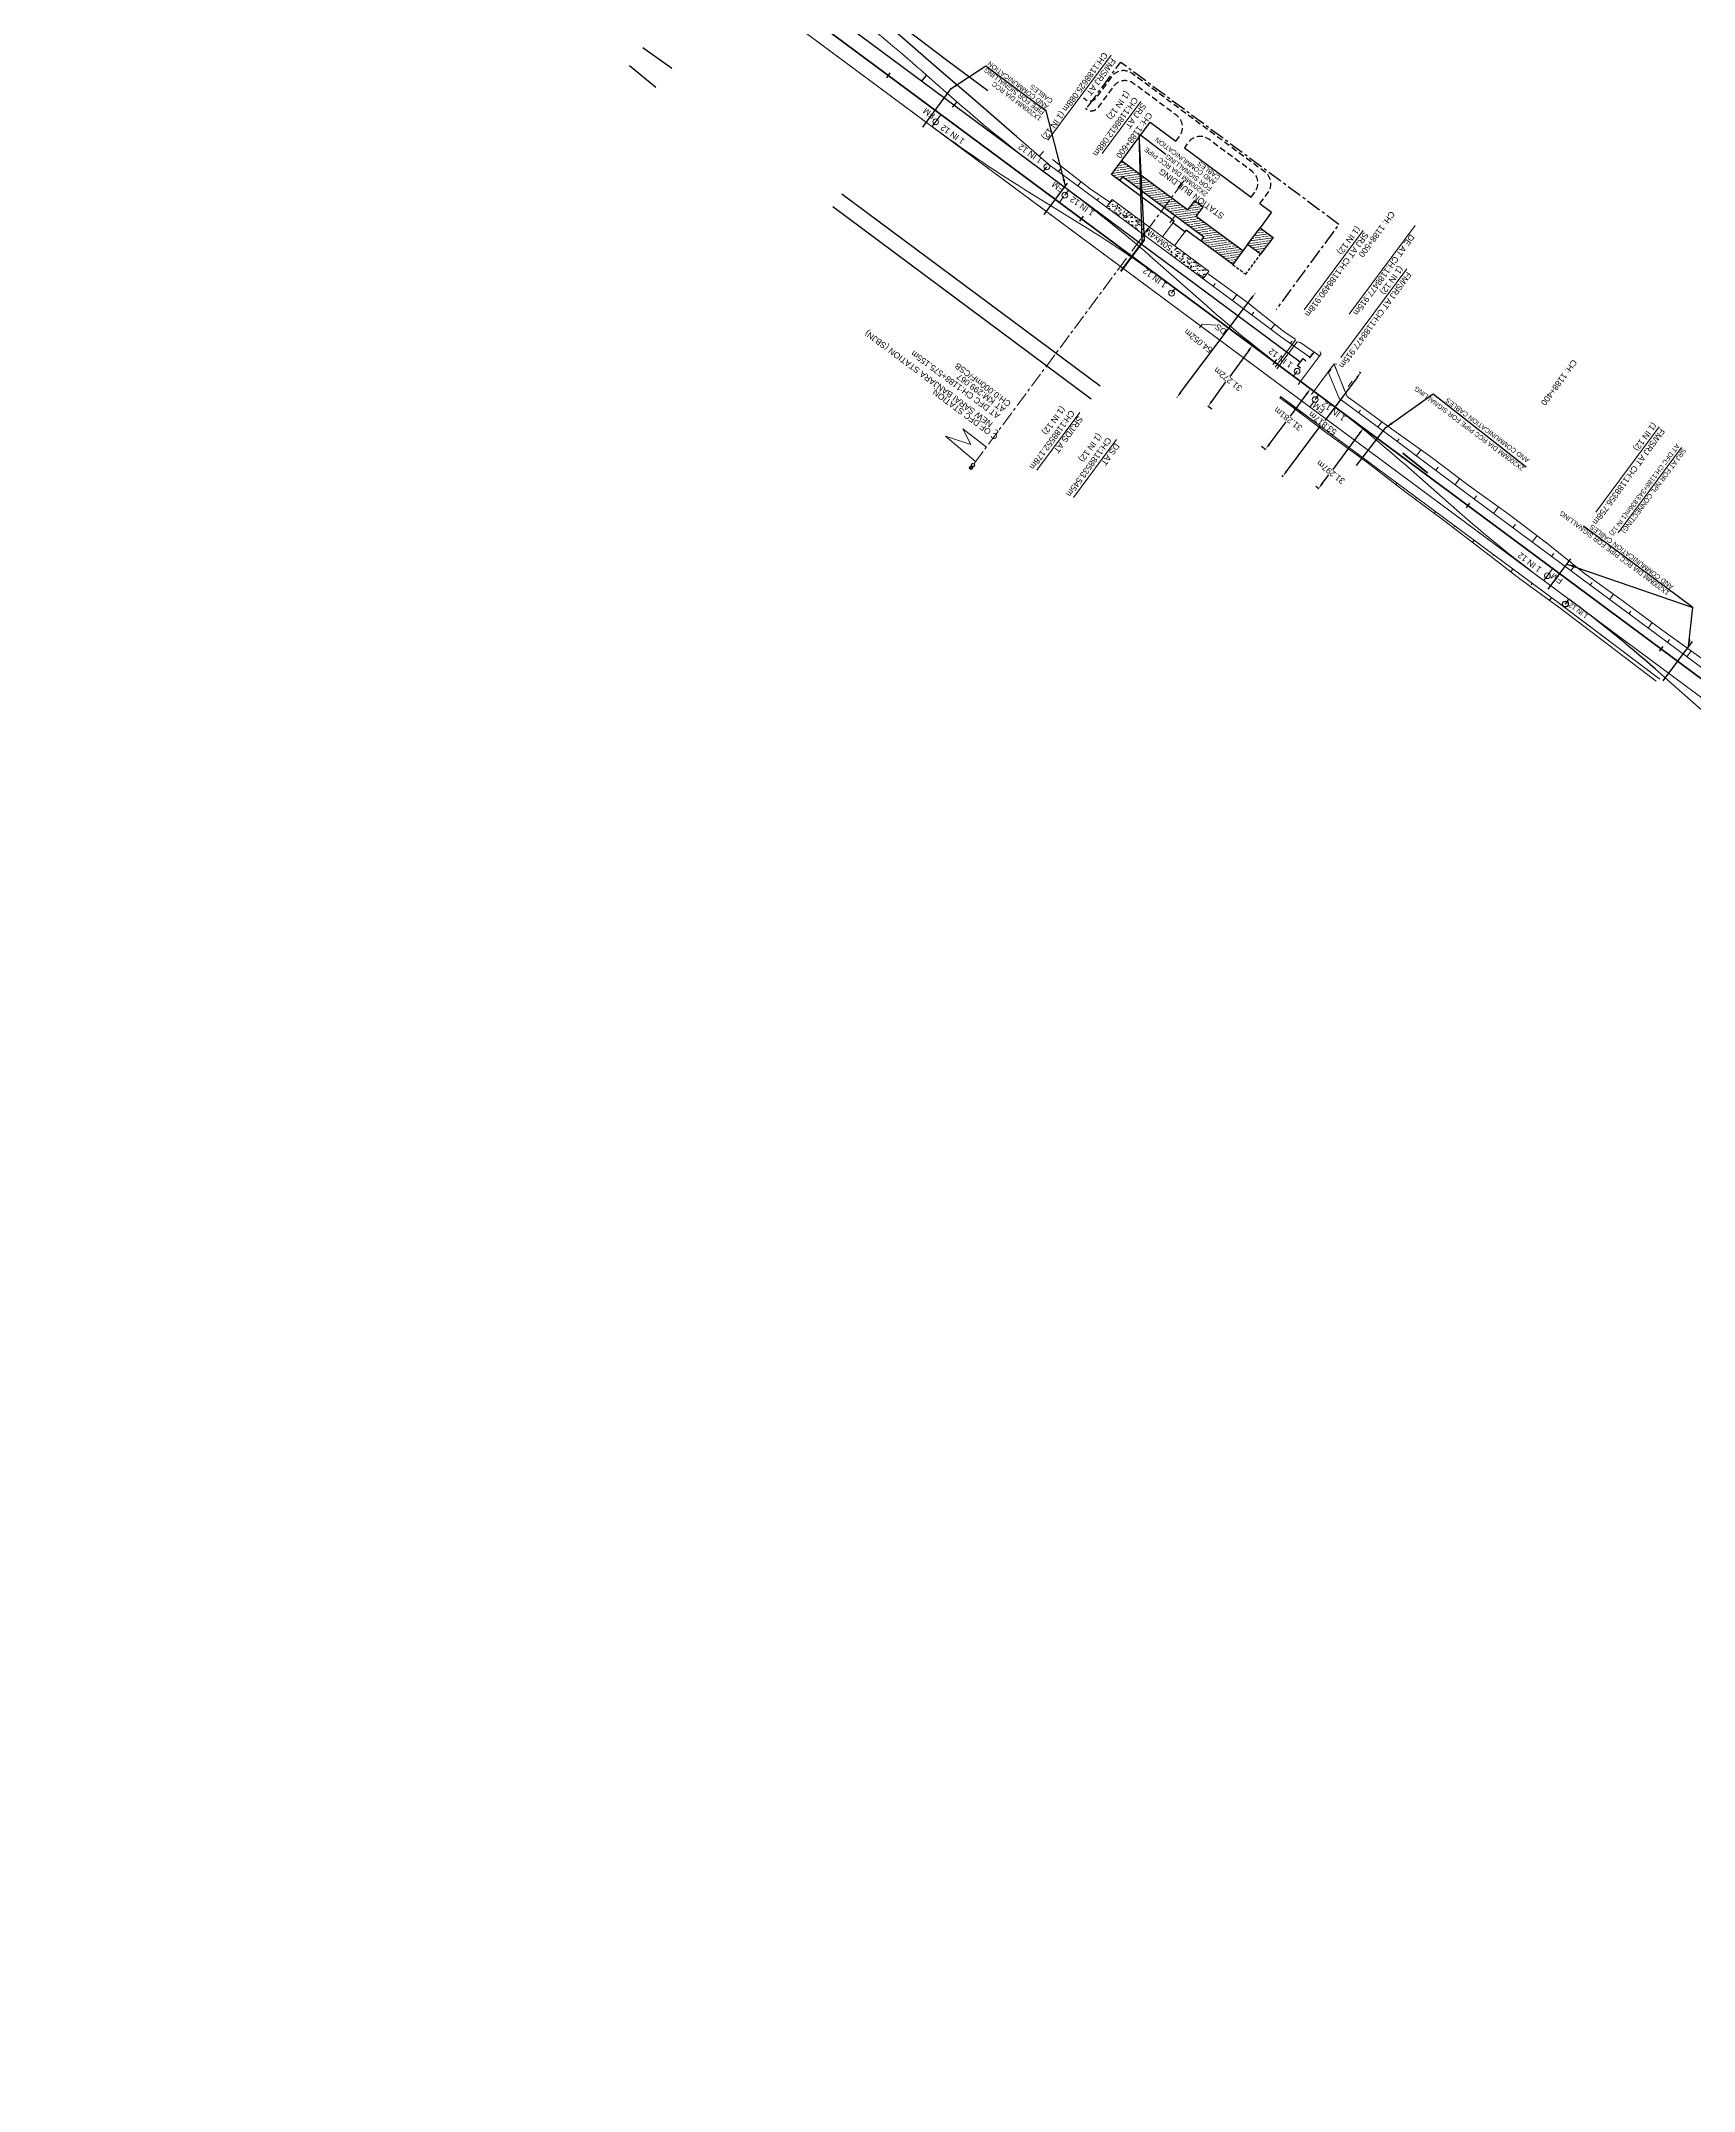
# Model space of a CAD drawing. Header units: metres. Extents: x 643755 to 647133, y 3378089 to 3380600.
# Drawn here: x 645105 to 645792, y 3378524 to 3379376 of the extents above; entities that cross this region are included whole.
import ezdxf
from ezdxf.enums import TextEntityAlignment as Align

# ---------------------------------------------------------------- set-up
doc = ezdxf.new("R2010")
doc.units = ezdxf.units.M
doc.header["$MEASUREMENT"] = 0
doc.header["$PDSIZE"] = 5
for name, pattern in [('8024-CC24-LJP-GRIDS$0$CENTER2', [28.575, 19.05, -3.175, 3.175, -3.175]), ('CENTER', [2, 1.25, -0.25, 0.25, -0.25]), ('CENTER2', [1.125, 0.75, -0.125, 0.125, -0.125]), ('DASHED', [0.75, 0.5, -0.25]), ('DASHED2', [0.375, 0.25, -0.125])]:
    doc.linetypes.add(name, pattern=pattern)
doc.layers.get('Defpoints').update_dxf_attribs({"lineweight": 0})
for name, color, linetype, lineweight in [('A-HATCH 1', 8, 'Continuous', 5), ('C-ALIG-DG-LINE', 1, 'CENTER2', 70), ('C-ALIG-LABL-DG', 1, 'Continuous', 25), ('C-ALIG-LABL-DG-MARK', 1, 'Continuous', 25), ('HATCH', 8, 'Continuous', 5), ("NEW CHAWAPAIL STN. SRJ's", 10, 'Continuous', 0), ('PROPOSED DFCC TOE LINE', 239, 'Continuous', 0), ('PROPOSED DFCC TOE SLOPES', 239, 'Continuous', 0), ('PROPOSED DFCC TRACK', 1, 'Continuous', 0), ('PROPOSED FORMATION LINE - PLAN', 187, 'Continuous', 0), ('PROPOSED RETAINING WALL', 154, 'Continuous', 30), ('Proposed TPTC Chainages', 10, 'Continuous', 0), ('Subroad Edge', 34, 'Continuous', 0)]:
    doc.layers.add(name, color=color, linetype=linetype, lineweight=lineweight)
for name, color, linetype in [('DFC STATION BLD . KM.', 7, 'Continuous'), ('Dimension', 10, 'Continuous'), ("NEW SIRHINDH STN. SRJ's", 10, 'Continuous'), ('NPL SIDING', 190, 'Continuous'), ('PROPOSED DFCC FORMATION LINE', 187, 'Continuous'), ("SARAI BANJARA STN. SRJ's", 10, 'Continuous'), ('Signalling cable pipes', 234, 'Continuous')]:
    doc.layers.add(name, color=color, linetype=linetype)
doc.styles.add('ARIAL', font='arial.ttf')
doc.styles.get("Standard").update_dxf_attribs({"font": 'arial.ttf'})
doc.styles.add('Style-Arial', font='arial.ttf')
doc.dimstyles.new('ISO-25', dxfattribs={"dimtxt": 2.5, "dimasz": 2.5, "dimexe": 1.25, "dimexo": 0.625, "dimtad": 1, "dimtxsty": 'Standard', "dimcen": 2.5, "dimadec": 0, "dimazin": 0, "dimtfac": 1, "dimtmove": 0, "dimatfit": 3, "dimfxl": 1, "dimarcsym": 0})
doc.dimstyles.get("Standard").update_dxf_attribs({"dimtxt": 2.5, "dimasz": 2.5, "dimexe": 0.18, "dimexo": 0.0625, "dimgap": 0.09, "dimtad": 0, "dimtih": 1, "dimtoh": 1, "dimdec": 3, "dimzin": 0, "dimdsep": 46, "dimtxsty": 'Standard', "dimcen": 0.09, "dimazin": 0, "dimtfac": 1, "dimtdec": 3, "dimtofl": 0, "dimtmove": 0, "dimatfit": 3, "dimfxl": 1, "dimtolj": 1, "dimtzin": 0, "dimarcsym": 0})
pattern_1 = [(188.42636582, (1328899.6418, 2824536.1323), (0.2791553604, -1.8844355348), []), (188.42636582, (1328898.56, 2824536.935), (0.2791553604, -1.8844355348), [0.9525, -0.47625])]

# ---------------------------------------------------------------- blocks, each defined once
blk = doc.blocks.new('*D683')
at = {"layer": 'Defpoints', "color": 0, "transparency": 16777216}
for p in [(645653.08, 3379238.32), (645653.58, 3379237.95), (645620.76, 3379195.29)]:
    blk.add_point(p, dxfattribs=at)
at = {"layer": 'Dimension', "color": 0, "lineweight": -2, "transparency": 16777216}
for p, q in [((645652.08, 3379235.95), (645638.65, 3379218.07)), ((645653.18, 3379238.25), (645653.68, 3379237.88)), ((645622.76, 3379196.92), (645636.96, 3379215.83)), ((645620.86, 3379195.22), (645621.36, 3379194.85))]:
    blk.add_line(p, q, dxfattribs=at)
at = {"layer": 'Dimension', "color": 0, "transparency": 16777216}
for points in [[(645651.74, 3379236.2), (645652.41, 3379235.7), (645653.58, 3379237.95)], [(645622.42, 3379197.17), (645623.09, 3379196.67), (645621.26, 3379194.92)]]:
    blk.add_solid(points, dxfattribs=at)
at = {"layer": 'Dimension', "color": 0, "lineweight": 0, "transparency": 16777216, "insert": (645637.8, 3379216.95), "char_height": 2.5, "attachment_point": 5, "rotation": 142, "style": 'Style-Arial'}
blk.add_mtext('\\A1;53.817m', dxfattribs=at)
blk = doc.blocks.new('TerminatorOpen_0.5')
at = {"color": 0, "linetype": 'ByBlock', "lineweight": -2}
for q in [(-1, 0.25), (-1, 0), (-1, -0.25)]:
    blk.add_line((0, 0), q, dxfattribs=at)
blk = doc.blocks.new('*D684')
at = {"layer": 'Defpoints', "color": 0, "transparency": 16777216}
for p in [(645609.69, 3379270.91), (645609.87, 3379270.78), (645577.41, 3379227.56)]:
    blk.add_point(p, dxfattribs=at)
at = {"layer": 'Dimension', "color": 0, "lineweight": -2, "transparency": 16777216}
for p, q in [((645578.73, 3379229.7), (645608.19, 3379268.92)), ((645609.77, 3379270.85), (645609.59, 3379270.99)), ((645577.31, 3379227.64), (645577.13, 3379227.77))]:
    blk.add_line(p, q, dxfattribs=at)
at = {"layer": 'Dimension', "color": 0, "transparency": 16777216}
for points in [[(645607.86, 3379269.17), (645608.53, 3379268.67), (645609.69, 3379270.91)], [(645578.4, 3379229.95), (645579.07, 3379229.44), (645577.23, 3379227.7)]]:
    blk.add_solid(points, dxfattribs=at)
at = {"layer": 'Dimension', "color": 0, "lineweight": 0, "transparency": 16777216, "insert": (645586.08, 3379251.17), "char_height": 2.5, "attachment_point": 5, "rotation": 142, "style": 'Style-Arial'}
blk.add_mtext('\\A1;54.052m', dxfattribs=at)
blk = doc.blocks.new('*D701')
at = {"layer": 'Defpoints', "color": 0, "transparency": 16777216}
for p in [(645608.62, 3379249.24), (645610.24, 3379248.06), (645591.84, 3379222.78)]:
    blk.add_point(p, dxfattribs=at)
at = {"layer": 'Dimension', "color": 0, "lineweight": -2, "transparency": 16777216}
for p, q in [((645610.14, 3379248.13), (645608.51, 3379249.32)), ((645607.14, 3379247.22), (645599.27, 3379236.4)), ((645591.68, 3379225.98), (645597.62, 3379234.13)), ((645591.74, 3379222.85), (645590.11, 3379224.03))]:
    blk.add_line(p, q, dxfattribs=at)
at = {"layer": 'Dimension', "color": 0, "transparency": 16777216}
for points in [[(645606.81, 3379247.47), (645607.48, 3379246.98), (645608.62, 3379249.24)], [(645591.35, 3379226.23), (645592.02, 3379225.74), (645590.21, 3379223.96)]]:
    blk.add_solid(points, dxfattribs=at)
at = {"layer": 'Dimension', "color": 0, "lineweight": 0, "transparency": 16777216, "insert": (645598.44, 3379235.27), "char_height": 2.5, "attachment_point": 5, "rotation": 142, "style": 'Style-Arial'}
blk.add_mtext('\\A1;31.272m', dxfattribs=at)
blk = doc.blocks.new('*D693')
at = {"layer": 'Defpoints', "color": 0, "transparency": 16777216}
for p in [(645630.94, 3379232.65), (645632.78, 3379231.29), (645612.3, 3379207.53)]:
    blk.add_point(p, dxfattribs=at)
at = {"layer": 'Dimension', "color": 0, "lineweight": -2, "transparency": 16777216}
for p, q in [((645631.04, 3379232.58), (645632.88, 3379231.22)), ((645631.29, 3379229.28), (645624.29, 3379219.86)), ((645615.63, 3379208.18), (645622.62, 3379217.6)), ((645612.4, 3379207.46), (645614.24, 3379206.09))]:
    blk.add_line(p, q, dxfattribs=at)
at = {"layer": 'Dimension', "color": 0, "transparency": 16777216}
for points in [[(645630.95, 3379229.53), (645631.62, 3379229.03), (645632.78, 3379231.29)], [(645615.29, 3379208.42), (645615.96, 3379207.93), (645614.14, 3379206.17)]]:
    blk.add_solid(points, dxfattribs=at)
at = {"layer": 'Dimension', "color": 0, "lineweight": 0, "transparency": 16777216, "insert": (645623.46, 3379218.73), "char_height": 2.5, "attachment_point": 5, "rotation": 142, "style": 'Style-Arial'}
blk.add_mtext('\\A1;31.281m', dxfattribs=at)
blk = doc.blocks.new('*D694')
at = {"layer": 'Defpoints', "color": 0, "transparency": 16777216}
for p in [(645653.47, 3379215.94), (645654.77, 3379214.97), (645634.82, 3379190.8)]:
    blk.add_point(p, dxfattribs=at)
at = {"layer": 'Dimension', "color": 0, "lineweight": -2, "transparency": 16777216}
for p, q in [((645653.57, 3379215.86), (645654.87, 3379214.9)), ((645653.28, 3379212.97), (645642, 3379197.77)), ((645634.92, 3379190.73), (645636.22, 3379189.76)), ((645637.61, 3379191.85), (645640.33, 3379195.52))]:
    blk.add_line(p, q, dxfattribs=at)
at = {"layer": 'Dimension', "color": 0, "transparency": 16777216}
for points in [[(645652.94, 3379213.21), (645653.61, 3379212.72), (645654.77, 3379214.97)], [(645637.27, 3379192.1), (645637.94, 3379191.6), (645636.12, 3379189.84)]]:
    blk.add_solid(points, dxfattribs=at)
at = {"layer": 'Dimension', "color": 0, "lineweight": 0, "transparency": 16777216, "insert": (645641.17, 3379196.64), "char_height": 2.5, "attachment_point": 5, "rotation": 142, "style": 'Style-Arial'}
blk.add_mtext('\\A1;31.297m', dxfattribs=at)
blk = doc.blocks.new('Tick Hor')
blk.add_lwpolyline([(-0.5, 0), (0.5, 0)])

msp = doc.modelspace()

# ---------------------------------------------------------------- hatches: boundary and pattern name
at = {"layer": 'HATCH', "ltscale": 0.2}
h = msp.add_hatch(dxfattribs=at)
h.set_pattern_fill('ANSI33', color=8, scale=0.3, angle=143.4263658)
h.set_pattern_definition(pattern_1)
h.paths.add_polyline_path([(645585.2869, 3379302.8978), (645588.1515, 3379306.7586), (645584.5372, 3379309.4403), (645581.6725, 3379305.5794), (645554.1831, 3379325.9752), (645549.9764, 3379320.3054), (645553.3454, 3379317.8058), (645554.5371, 3379319.4119), (645588.4557, 3379294.246), (645587.264, 3379292.6398), (645600.4347, 3379282.8678), (645604.6414, 3379288.5376)])
h = msp.add_hatch(dxfattribs=at)
h.set_pattern_fill('ANSI33', color=8, scale=0.3, angle=143.4263658)
h.set_pattern_definition(pattern_1)
h.paths.add_polyline_path([(645617.1905, 3379294.1566), (645611.8781, 3379298.0982), (645606.7, 3379291.1191), (645612.0124, 3379287.1776)])
at = {"layer": 'PROPOSED DFCC TRACK', "linetype": 'Continuous'}
h = msp.add_hatch(dxfattribs=at)
h.set_pattern_fill('AR-CONC', color=256, scale=0.5, angle=-5.7113088)
h.set_pattern_definition([(44.28869125, (-295854.2178, 51578.7995), (3.537274073, -0.669097999), [0.375, -4.125]), (349.28869125, (-295854.2178, 51578.7995), (-0.316036509, 3.8113310522), [0.3, -3.3]), (94.7401357, (-295853.923, 51578.7438), (3.221237549, 3.142233016), [0.31870096, -3.50571056]), (40.47289125, (-295854.1183, 51579.7946), (5.227358237, -1.354526897), [0.5625, -6.1875]), (90.92432674, (-295853.6827, 51579.6817), (5.134813822, 4.381345346), [0.47805171, -5.2585688]), (345.47285524, (-295854.1183, 51579.7946), (5.134813818, 4.381345344), [0.45, -4.950000005]), (15.28869125, (-295853.6456, 51579.496), (2.769384467, -2.300110796), [0.375, -4.125]), (320.28869125, (-295853.6456, 51579.496), (1.571358201, 3.4866827886), [0.3, -3.3]), (65.74013599, (-295853.415, 51579.3044), (4.340742631, 1.1865719885), [0.31870095, -3.50571056]), (31.788691245, (-295854.2178, 51578.7995), (0.2261390341, 1.6501562463), [0, -3.26, 0, -3.35, 0, -3.3125]), (1.788691245, (-295854.2178, 51578.7995), (1.5050699013, 1.8313708232), [0, -1.91, 0, -3.185, 0, -1.2625]), (321.788691245, (-295855.3273, 51578.9105), (2.6446396978, -0.3778343007), [0, -1.25, 0, -3.9, 0, -5.175]), (311.788691245, (-295855.8248, 51578.9603), (2.9512663231, 0.2078580771), [0, -1.625, 0, -2.59, 0, -3.675])])
h.paths.add_polyline_path([(645588.088, 3379276.8964), (645589.2797, 3379278.5025), (645590.4477, 3379280.1263), (645550.3168, 3379309.9015), (645547.9334, 3379306.6891)])
h.paths.add_polyline_path([(645576.478, 3379290.4529), (645564.7347, 3379299.2423), (645562.139, 3379296.1874), (645573.8823, 3379287.3981)], flags=16)

# ---------------------------------------------------------------- linework, layer by layer
at = {"color": 251}
for points in [[(645355.2966, 3379373.1251), (645367.3111, 3379364.5135)], [(645360.586, 3379356.5108), (645349.6367, 3379365.4391)], [(645437.9901, 3379312.3502), (645545.255, 3379232.5311)], [(645541.5908, 3379226.9287), (645434.1988, 3379306.9069)]]:
    msp.add_lwpolyline(points, dxfattribs=at)
at = {"color": 1}
msp.add_lwpolyline([(645606.6076, 3379291.1877), (645611.7857, 3379298.1667)], dxfattribs=at)
at = {"layer": 'A-HATCH 1', "color": 1, "lineweight": 30}
for points in [[(645611.6718, 3379308.2252), (645616.5585, 3379304.5994), (645611.7857, 3379298.1667), (645617.1905, 3379294.1566), (645612.0124, 3379287.1776), (645606.6076, 3379291.1877), (645600.4347, 3379282.8678), (645581.0801, 3379297.2279), (645580.5439, 3379296.5051), (645575.5941, 3379300.1776), (645576.1304, 3379300.9004), (645549.9764, 3379320.3054), (645566.1003, 3379342.037), (645576.7501, 3379334.1354)], [(645580.364, 3379331.454), (645608.0578, 3379310.9065)]]:
    msp.add_lwpolyline(points, dxfattribs=at)
at = {"layer": 'A-HATCH 1', "color": 1, "lineweight": 25}
for points in [[(645604.6414, 3379288.5376), (645585.2869, 3379302.8978), (645588.1515, 3379306.7586), (645584.5372, 3379309.4403), (645581.6725, 3379305.5794), (645554.1831, 3379325.9752)], [(645587.264, 3379292.6398), (645588.4557, 3379294.246), (645554.5371, 3379319.4119), (645553.3454, 3379317.8058)]]:
    msp.add_lwpolyline(points, dxfattribs=at)
at = {"layer": 'A-HATCH 1', "color": 1, "linetype": '8024-CC24-LJP-GRIDS$0$CENTER2', "ltscale": 0.5}
msp.add_lwpolyline([(645576.2218, 3379302.8597), (645574.2817, 3379300.2449)], dxfattribs=at)
at = {"layer": 'A-HATCH 1', "color": 1, "linetype": 'DASHED2', "lineweight": 30, "ltscale": 5}
msp.add_lwpolyline([(645600.4347, 3379282.8678), (645605.8395, 3379278.8577), (645612.0124, 3379287.1776)], dxfattribs=at)
at = {"layer": 'C-ALIG-DG-LINE', "color": 1, "linetype": 'Continuous', "lineweight": 50, "flags": 128}
msp.add_lwpolyline([(645830.8331, 3379084.3424), (644638.422, 3379969.0539)], dxfattribs=at)
at = {"layer": 'C-ALIG-LABL-DG-MARK', "color": 1, "linetype": 'Continuous', "lineweight": 25}
for p, q in [((645473.1598, 3379361.6275), (645471.1783, 3379359.375)), ((645485.7888, 3379350.5182), (645483.8073, 3379348.2657))]:
    msp.add_line(p, q, dxfattribs=at)
at = {"layer": 'NPL SIDING', "color": 1, "linetype": 'CENTER', "ltscale": 5, "flags": 128}
msp.add_lwpolyline([(645540.053, 3379348.2913), (645553.8497, 3379367.0523), (645644.5996, 3379299.7196), (645618.5336, 3379264.2747)], dxfattribs=at)
at = {"layer": 'NPL SIDING', "color": 190, "lineweight": 20, "flags": 128}
msp.add_lwpolyline([(645783.8174, 3379107.9855), (645814.8072, 3379080.7245, 0.01854058), (645837.7838, 3379061.9767), (645851.2197, 3379051.8194, -0.01857405), (645876.5957, 3379031.1109), (645907.9541, 3379003.5183, 0.02060531), (645936.196, 3378980.6615)], format="xyb", dxfattribs=at)
at = {"layer": 'PROPOSED DFCC FORMATION LINE', "lineweight": 0, "flags": 128}
for points in [[(645644.7629, 3379227.004), (645640.0941, 3379238.2929)], [(645777.9435, 3379110.6449), (645737.5581, 3379141.096)]]:
    msp.add_lwpolyline(points, dxfattribs=at)
at = {"layer": 'PROPOSED DFCC TOE LINE', "lineweight": 0, "flags": 128}
for points in [[(645525.5536, 3379326.5449), (645541.1985, 3379314.3942), (645549.8124, 3379308.5068)], [(645590.2556, 3379279.103), (645606.0297, 3379267.5127), (645621.6583, 3379255.0116), (645626.3647, 3379251.8451)], [(645628.2557, 3379250.5729), (645636.5461, 3379244.9951)], [(645642.56, 3379241.4913), (645647.0871, 3379230.2623)], [(645642.6241, 3379241.3323), (645647.9712, 3379228.0692)], [(645776.3725, 3379109.8104), (645735.912, 3379140.4809), (645719.7295, 3379152.2353), (645703.9297, 3379164.5056), (645688.0094, 3379176.6135), (645671.9887, 3379188.586), (645656.1615, 3379200.8194), (645639.9968, 3379212.5978), (645623.9617, 3379224.551), (645619.9504, 3379227.5531)], [(645647.9712, 3379228.0692), (645666.3965, 3379214.6352), (645682.7026, 3379203.0473), (645698.6702, 3379191.0031), (645714.924, 3379179.3448), (645730.8785, 3379167.283), (645746.4426, 3379154.6949), (645762.6757, 3379143.0088), (645778.7832, 3379131.1532), (645794.9667, 3379119.4), (645810.9688, 3379107.4025), (645826.8589, 3379095.2539), (645834.6253, 3379089.473), (645835.4068, 3379086.0758)]]:
    msp.add_lwpolyline(points, dxfattribs=at)
at = {"layer": 'PROPOSED DFCC TOE SLOPES', "flags": 128}
for points in [[(645520.0141, 3379327.9208), (645521.7258, 3379329.8982)], [(645527.9754, 3379321.5), (645528.72, 3379322.5037)], [(645536.0063, 3379315.5415), (645537.3644, 3379317.372)], [(645544.0372, 3379309.5829), (645544.7439, 3379310.5355)], [(645592.2227, 3379273.8316), (645593.1413, 3379275.0697)], [(645600.2536, 3379267.8731), (645602.1185, 3379270.3865)], [(645608.2845, 3379261.9145), (645609.168, 3379263.1052)], [(645616.3155, 3379255.956), (645617.8657, 3379258.0453)], [(645624.3464, 3379249.9974), (645625.1396, 3379251.0665)], [(645632.3773, 3379244.0389), (645634.2386, 3379246.5475)], [(645632.3773, 3379244.0389), (645634.2386, 3379246.5475)]]:
    msp.add_lwpolyline(points, dxfattribs=at)
at = {"layer": 'PROPOSED DFCC TOE SLOPES', "linetype": 'Continuous', "flags": 128}
for points in [[(645632.2514, 3379244.1323), (645633.6686, 3379246.0424)], [(645632.2967, 3379244.0987), (645633.7204, 3379246.0176)], [(645640.3276, 3379238.1401), (645641.2792, 3379239.4227)], [(645648.3585, 3379232.1815), (645650.0804, 3379234.5022)], [(645620.3343, 3379228.0704), (645619.9504, 3379227.5531)], [(645620.5354, 3379227.9212), (645620.1509, 3379227.403)], [(645628.5663, 3379221.9627), (645628.3647, 3379221.6909)], [(645652.6559, 3379221.212), (645653.4845, 3379222.3287)], [(645636.5972, 3379216.0041), (645636.1806, 3379215.4425)], [(645660.6869, 3379215.2535), (645662.3936, 3379217.5538)], [(645644.6282, 3379210.0455), (645644.4301, 3379209.7786)], [(645668.7178, 3379209.2949), (645669.6143, 3379210.5032)], [(645676.7487, 3379203.3364), (645678.6638, 3379205.9175)], [(645652.6591, 3379204.087), (645652.3145, 3379203.6225)], [(645660.69, 3379198.1284), (645660.4992, 3379197.8713)], [(645684.7796, 3379197.3778), (645685.7555, 3379198.6931)], [(645668.7209, 3379192.1699), (645668.222, 3379191.4974)], [(645692.8105, 3379191.4193), (645694.7152, 3379193.9864)], [(645676.7518, 3379186.2113), (645676.4691, 3379185.8302)], [(645684.7827, 3379180.2528), (645684.1967, 3379179.4628)], [(645700.8415, 3379185.4607), (645701.8063, 3379186.7612)], [(645708.8724, 3379179.5022), (645710.8981, 3379182.2324)], [(645692.8137, 3379174.2942), (645692.4972, 3379173.8677)], [(645716.9033, 3379173.5436), (645717.9264, 3379174.9225)], [(645700.8446, 3379168.3357), (645700.1408, 3379167.3872)], [(645708.8755, 3379162.3771), (645708.4724, 3379161.8339)], [(645724.9342, 3379167.585), (645726.9267, 3379170.2706)], [(645732.9651, 3379161.6265), (645733.8853, 3379162.8667)], [(645716.9064, 3379156.4186), (645715.9693, 3379155.1555)], [(645740.996, 3379155.6679), (645742.5875, 3379157.8129)], [(645724.9373, 3379150.46), (645724.4534, 3379149.8078)], [(645749.027, 3379149.7094), (645749.7826, 3379150.7279)], [(645757.0579, 3379143.7508), (645758.6549, 3379145.9033)], [(645732.9683, 3379144.5015), (645732.0607, 3379143.2783)], [(645765.0888, 3379137.7923), (645765.9143, 3379138.9049)], [(645773.1197, 3379131.8337), (645774.7936, 3379134.0897)], [(645781.1506, 3379125.8752), (645782.0086, 3379127.0315)], [(645789.1815, 3379119.9166), (645790.9582, 3379122.3112)]]:
    msp.add_lwpolyline(points, dxfattribs=at)
at = {"layer": 'PROPOSED DFCC TRACK', "linetype": 'Continuous'}
for p, q in [((645575.8623, 3379300.539), (645571.2727, 3379294.3532)), ((645580.5439, 3379296.5051), (645576.2225, 3379290.6807))]:
    msp.add_line(p, q, dxfattribs=at)
at = {"layer": 'PROPOSED DFCC TRACK', "color": 12, "flags": 128}
msp.add_lwpolyline([(645830.8338, 3379084.3418), (644638.4218, 3379969.054), (644635.4102, 3379971.2885), (644632.3984, 3379973.5226), (644629.3862, 3379975.7562), (644626.3734, 3379977.989), (644623.3598, 3379980.2207), (644620.3452, 3379982.4512), (644617.3294, 3379984.68), (644614.3123, 3379986.9069, 0.00985692), (644443.7453, 3380107.5946), (644440.6413, 3380109.6988), (644437.536, 3380111.8011), (644434.4295, 3380113.9017), (644431.3222, 3380116.0009), (644428.2141, 3380118.0991), (644425.1055, 3380120.1964), (644421.9964, 3380122.2931), (644418.8872, 3380124.3896), (644418.0003, 3380124.9876)], format="xyb", dxfattribs=at)
at = {"layer": 'PROPOSED DFCC TRACK', "linetype": 'Continuous', "flags": 128}
for points in [[(645588.088, 3379276.8964), (645547.9334, 3379306.6891), (645550.3168, 3379309.9015), (645590.4714, 3379280.1087), (645588.088, 3379276.8964)], [(645618.1082, 3379240.2623), (645626.5453, 3379251.5253), (645626.0278, 3379252.4418)], [(645618.7827, 3379239.5078), (645627.2198, 3379250.7709), (645628.2526, 3379250.5683)], [(645627.6442, 3379233.1053), (645637.183, 3379245.8458), (645636.6655, 3379246.7623)], [(645633.1025, 3379228.9545), (645642.6412, 3379241.695), (645643.6741, 3379241.4925)]]:
    msp.add_lwpolyline(points, dxfattribs=at)
at = {"layer": 'PROPOSED FORMATION LINE - PLAN', "lineweight": 0, "flags": 128}
for points in [[(645523.991, 3379324.4783), (645523.6837, 3379324.7443), (645508.562, 3379337.8338), (645493.4404, 3379350.9234), (645478.3188, 3379364.013), (645463.1972, 3379377.1026), (645461.2388, 3379378.7978)], [(645632.4079, 3379244.3414), (645620.2132, 3379253.064), (645604.1514, 3379264.9811), (645588.0896, 3379276.8982), (645572.0277, 3379288.8153), (645555.9659, 3379300.7324), (645539.9041, 3379312.6495), (645524.1686, 3379324.3245)], [(645644.7629, 3379227.004), (645640.0941, 3379238.2929)], [(645777.9151, 3379110.6072), (645736.761, 3379141.6252), (645720.6992, 3379153.5423), (645704.6373, 3379165.4594), (645688.5755, 3379177.3765), (645672.5137, 3379189.2936), (645656.4518, 3379201.2107), (645640.39, 3379213.1278), (645624.3282, 3379225.0449), (645620.3045, 3379228.0303)], [(645737.5581, 3379141.096), (645736.7908, 3379141.6653), (645720.729, 3379153.5824), (645704.6671, 3379165.4995), (645688.6053, 3379177.4166), (645672.5435, 3379189.3337), (645656.4816, 3379201.2508), (645640.4198, 3379213.168), (645624.358, 3379225.0851), (645620.3343, 3379228.0704)], [(645839.0412, 3379082.984), (645833.0887, 3379087.4019), (645825.3134, 3379093.1708), (645809.2515, 3379105.0879), (645793.1897, 3379117.005), (645777.1279, 3379128.9221), (645761.066, 3379140.8392), (645745.0042, 3379152.7563), (645728.9424, 3379164.6734), (645712.8805, 3379176.5906), (645696.8187, 3379188.5077), (645680.7569, 3379200.4248), (645664.695, 3379212.3419), (645648.6332, 3379224.259), (645644.6875, 3379227.1865)]]:
    msp.add_lwpolyline(points, dxfattribs=at)
at = {"layer": 'PROPOSED RETAINING WALL', "flags": 128}
for points in [[(645510.7158, 3379335.9695), (645508.562, 3379337.8338), (645493.4404, 3379350.9234), (645478.3188, 3379364.013), (645463.1972, 3379377.1026), (645461.2388, 3379378.7978), (645447.2571, 3379389.1715), (645431.1953, 3379401.0886), (645415.1335, 3379413.0057), (645399.0716, 3379424.9228), (645383.0098, 3379436.8399), (645366.948, 3379448.757), (645350.8861, 3379460.6742), (645341.2877, 3379467.7957)], [(645498.6346, 3379355.138), (645481.4347, 3379367.7621), (645465.9298, 3379379.619), (645463.8566, 3379381.1958), (645456.7017, 3379386.9092), (645448.2544, 3379393.4163), (645439.0521, 3379400.505), (645427.1973, 3379409.451), (645413.2001, 3379417.7141), (645383.8472, 3379439.2918), (645364.1684, 3379454.8193)]]:
    msp.add_lwpolyline(points, dxfattribs=at)
at = {"layer": "SARAI BANJARA STN. SRJ's", "linetype": 'CENTER', "lineweight": 15, "ltscale": 5}
msp.add_line((645580.0716, 3379317.616), (645490.7244, 3379197.1942), dxfattribs=at)
at = {"layer": "SARAI BANJARA STN. SRJ's", "color": 1, "lineweight": 25}
msp.add_line((645776.0414, 3379114.8258), (645783.8174, 3379107.9855), dxfattribs=at)
at = {"layer": "SARAI BANJARA STN. SRJ's", "color": 1, "lineweight": 13, "flags": 128}
for points in [[(645532.1014, 3379313.7693), (644502.6462, 3380077.5754)], [(645485.7888, 3379350.5182), (645473.1598, 3379361.6275)]]:
    msp.add_lwpolyline(points, dxfattribs=at)
for points in [[(646539.0751, 3378523.8846), (646414.8911, 3378621.103), (645920.5122, 3379008.1309), (645916.5752, 3379011.2128), (645912.6384, 3379014.2931), (645908.7014, 3379017.3711), (645904.7635, 3379020.4458), (645900.8266, 3379023.5143), (645896.8855, 3379026.5796), (645892.9416, 3379029.6392), (645888.9901, 3379032.6954, 0.00313394), (645859.1469, 3379055.4419), (645855.1566, 3379058.439), (645851.1611, 3379061.4309), (645847.1608, 3379064.4185), (645843.1543, 3379067.4043), (645839.1469, 3379070.3857), (645835.1365, 3379073.3652), (645831.1239, 3379076.3439), (645827.1096, 3379079.3226), (644751.3113, 3379877.5131)], [(646539.0751, 3378523.8846), (646414.8911, 3378621.103), (645920.5122, 3379008.1309), (645916.5752, 3379011.2128), (645912.6384, 3379014.2931), (645908.7014, 3379017.3711), (645904.7635, 3379020.4458), (645900.8266, 3379023.5143), (645896.8855, 3379026.5796), (645892.9416, 3379029.6392), (645888.9901, 3379032.6954, 0.00313394), (645859.1469, 3379055.4419), (645855.1566, 3379058.439), (645851.1611, 3379061.4309), (645847.1608, 3379064.4185), (645843.1543, 3379067.4043), (645839.1469, 3379070.3857), (645835.1365, 3379073.3652), (645831.1239, 3379076.3439), (645827.1096, 3379079.3226), (644752.6733, 3379876.5026)], [(645473.1598, 3379361.6275, 0.0124158), (645440.7868, 3379388.7096, 0.0124158)], [(645521.6612, 3379321.5154, -0.02078836), (645485.7888, 3379350.5182)], [(645475.4558, 3379340.2327, 0.02091954), (645513.8571, 3379314.151), (645538.0888, 3379299.1343, -0.02091982), (645576.4906, 3379273.0522)], [(645532.1014, 3379313.7693, -0.02091954), (645568.196, 3379284.5786), (645589.5929, 3379265.7412, 0.02091982), (645625.688, 3379236.5501)], [(645636.1282, 3379228.804, -0.02091954), (645672.2228, 3379199.6134), (645693.6196, 3379180.7759, 0.02091982), (645729.7147, 3379151.5849)]]:
    msp.add_lwpolyline(points, format="xyb", dxfattribs=at)
at = {"layer": "SARAI BANJARA STN. SRJ's", "lineweight": 13, "flags": 128}
for points in [[(645549.885, 3379369.9036), (645523.5948, 3379334.5425)], [(645562.2099, 3379350.6349), (645546.1154, 3379329.0809)], [(645654.6322, 3379297.1004), (645630.1141, 3379264.1229)], [(645672.8015, 3379281.0916), (645645.3792, 3379244.2078)], [(645586.5747, 3379256.5484), (645587.761, 3379258.1473), (645593.3562, 3379257.7479)], [(645536.9052, 3379221.4649), (645519.0186, 3379197.4069)], [(645777.7373, 3379215.5188), (645751.3137, 3379179.9784)], [(645552.1515, 3379210.1529), (645534.2649, 3379186.0949)], [(645786.9837, 3379206.9041), (645760.5602, 3379171.3636)]]:
    msp.add_lwpolyline(points, dxfattribs=at)
at = {"layer": "SARAI BANJARA STN. SRJ's", "color": 1, "lineweight": 13, "const_width": 0.5}
for points in [[(645475.4558, 3379340.2327), (645479.18, 3379345.2521)], [(645530.2394, 3379311.2596), (645528.3773, 3379308.7499)], [(645634.377, 3379226.2121), (645632.5149, 3379223.7024)], [(645729.7147, 3379151.5849), (645733.4388, 3379156.6043)]]:
    msp.add_lwpolyline(points, dxfattribs=at)
at = {"layer": "SARAI BANJARA STN. SRJ's", "linetype": 'Continuous', "lineweight": 13, "flags": 128}
for points in [[(645476.9457, 3379342.2403), (645475.4558, 3379340.2327)], [(645523.1511, 3379323.523), (645521.6612, 3379321.5154)], [(645530.6384, 3379311.7421), (645532.1014, 3379313.7693)], [(645530.6384, 3379311.7421), (645532.1014, 3379313.7693)], [(645575.0275, 3379271.025), (645576.4906, 3379273.0522)], [(645627.1778, 3379238.5577), (645625.688, 3379236.5501)], [(645634.6651, 3379226.7768), (645636.1282, 3379228.804)], [(645731.2041, 3379153.5928), (645729.7147, 3379151.5849)]]:
    msp.add_lwpolyline(points, dxfattribs=at)
at = {"layer": "SARAI BANJARA STN. SRJ's", "color": 1, "lineweight": 25, "flags": 128}
for points in [[(645628.552, 3379239.8557), (645627.3473, 3379240.7495), (645629.6426, 3379243.843), (645630.8472, 3379242.9492)], [(645738.6848, 3379141.817), (645740.1463, 3379143.8454)]]:
    msp.add_lwpolyline(points, dxfattribs=at)
at = {"layer": "SARAI BANJARA STN. SRJ's", "lineweight": 15}
msp.add_lwpolyline([(645493.5348, 3379200.982), (645480.9839, 3379211.5118), (645491.5028, 3379208.0996), (645488.223, 3379214.6612), (645498.0748, 3379207.0601)], dxfattribs=at)
at = {"layer": "SARAI BANJARA STN. SRJ's", "linetype": 'Continuous', "lineweight": 13}
for centre in [(645476.9457, 3379342.2403), (645523.1511, 3379323.523), (645530.6384, 3379311.7421), (645530.6384, 3379311.7421), (645575.0275, 3379271.025), (645627.1778, 3379238.5577), (645634.6651, 3379226.7768), (645731.2041, 3379153.5928)]:
    msp.add_circle(centre, 1.2, dxfattribs=at)
at = {"layer": "SARAI BANJARA STN. SRJ's"}
for centre in [(645491.6359, 3379198.4226), (645492.4529, 3379199.5424)]:
    msp.add_circle(centre, 0.6717, dxfattribs=at)
at = {"layer": "SARAI BANJARA STN. SRJ's", "color": 1, "lineweight": 25}
msp.add_circle((645738.6848, 3379141.817), 1.2, dxfattribs=at)
msp.add_arc((645409.4696, 3378698.1123), 555, 48.6627614, 53.4263725, dxfattribs=at)
at = {"layer": 'Signalling cable pipes', "lineweight": 30}
for points in [[(645471.5858, 3379340.031), (645483.4582, 3379356.0036)], [(645521.991, 3379303.7104), (645531.6932, 3379316.7633)], [(645553.9153, 3379280.0809), (645563.6176, 3379293.1339)], [(645554.0759, 3379279.9616), (645563.7781, 3379293.0146)], [(645651.8125, 3379199.4193), (645664.1061, 3379215.1948)], [(645731.5763, 3379148.0258), (645740.914, 3379160.5882)], [(645779.2649, 3379109.8446), (645791.4901, 3379126.2918)]]:
    msp.add_lwpolyline(points, dxfattribs=at)
at = {"layer": 'Subroad Edge', "color": 1, "linetype": 'DASHED', "lineweight": 25, "ltscale": 5, "flags": 128}
for points in [[(645611.6718, 3379308.2252), (645615.1215, 3379312.8748, 0.41421212), (645613.8781, 3379321.2684), (645558.5694, 3379362.3053, 0.41545786), (645550.1606, 3379361.0414), (645543.5004, 3379351.9849, -0.41318711), (645539.3148, 3379351.3392), (645538.4494, 3379351.9709)], [(645576.7501, 3379334.1354), (645578.4364, 3379336.4082, 0.41421212), (645577.193, 3379344.8019), (645559.1929, 3379358.1572, 0.41545786), (645550.784, 3379356.8934), (645544.1542, 3379347.878, -0.41540474), (645539.9502, 3379347.2457), (645539.1891, 3379347.8102)], [(645608.0578, 3379310.9065), (645609.7441, 3379313.1792, 0.41421212), (645608.5007, 3379321.5729), (645590.4439, 3379334.9702, 0.41421501), (645582.0502, 3379333.7268), (645580.364, 3379331.454)]]:
    msp.add_lwpolyline(points, format="xyb", dxfattribs=at)

# ---------------------------------------------------------------- block references
at = {"layer": 'C-ALIG-LABL-DG', "color": 1, "linetype": 'Continuous', "lineweight": 25, "xscale": 2.5, "yscale": 2.5, "zscale": 2.5, "rotation": 233.4263657869593}
for p in [(645457.2133, 3379361.5502), (645537.5224, 3379301.9647), (645617.8316, 3379242.3792), (645698.1408, 3379182.7936), (645778.45, 3379123.2081)]:
    msp.add_blockref('Tick Hor', p, dxfattribs=at)

# ---------------------------------------------------------------- texts
at = {"layer": 'DFC STATION BLD . KM.', "color": 1, "char_height": 2.5, "attachment_point": 7, "style": 'Arial'}
for s, insert, rotation, line_spacing_factor in [('NEW SARAI BANJARA STATION (SBJN) ', (645501.3496, 3379217.6801), 143.4701705, 0.75), ('AT DFC CH:1188+575.155m', (645504.0381, 3379220.6327), 143.4701705, 0.75), ('CH:0.000mF/CSB', (645508.5555, 3379225.6306), 143.4701705, 0.6), ('C OF DFC STATION.', (645503.105, 3379211.9042), 143.4701705, 0.75), ('L', (645503.4051, 3379213.3899), 142.5579813, 0.75)]:
    msp.add_mtext(s, dxfattribs=dict(at, insert=insert, rotation=rotation, line_spacing_factor=line_spacing_factor))
at = {"layer": 'DFC STATION BLD . KM.', "color": 7, "insert": (645506.3378, 3379223.3202), "char_height": 2.5, "attachment_point": 7, "rotation": 143.4701705, "line_spacing_factor": 0.75, "style": 'Arial'}
msp.add_mtext('AT KM:299.067', dxfattribs=at)
at = {"layer": "NEW CHAWAPAIL STN. SRJ's", "lineweight": 13}
msp.add_text('50Mx4M', height=2.5, rotation=143.1868086, dxfattribs=at).set_placement((645569.4726, 3379293.333), align=Align.MIDDLE_CENTER)
at = {"layer": "NEW SIRHINDH STN. SRJ's", "style": 'Style-Arial'}
msp.add_text('STATION BUILDING', height=2.5, rotation=143.5285584, dxfattribs=at).set_placement((645597.0975, 3379303.6103))
at = {"layer": 'Proposed TPTC Chainages', "color": 1, "lineweight": 13, "insert": (645786.6552, 3379207.2811), "char_height": 2, "attachment_point": 4, "rotation": 233.4055994, "line_spacing_factor": 0.6, "style": 'Arial'}
msp.add_mtext('\\A1;\\pxsm1;SRJ AT FOR NPL CONNECTING)\\P\\pt11;AT DFC {\\A0;CH:1188+343.836m(1 IN 12)}', dxfattribs=at)
at = {"layer": "SARAI BANJARA STN. SRJ's", "color": 10, "lineweight": 13, "char_height": 2.5, "attachment_point": 4, "rotation": 234, "line_spacing_factor": 0.648, "style": 'Style-Arial'}
for s, insert, width in [('\\A1;\\pxsm1;FM/SRJ AT \\P{\\A0;CH:1188625.088m (1 IN 12)}', (645549.0494, 3379369.6057), 47.129053), ('\\A1;\\pxsm1;SRJ AT {\\A0;CH:1188612.088m \\P(1 IN 12)}', (645560.017, 3379352.2282), 34.782416), ('\\A1;\\pxsm1;SRJ AT {\\A0;CH:1188490.918m (1 IN 12)}', (645654.1121, 3379297.3343), 42.323032), ('\\A1;\\pxsm1;FM/SRJ AT {\\A0;CH:1188477.915m (1 IN 12)}', (645671.8823, 3379280.8059), 48.255893), ('\\A1;\\pxsm1;SRJ/DS AT \\P{\\A0;CH:1188552.178m\\P (1 IN 12)}', (645533.6893, 3379222.1013), 27.175409), ('\\A1;\\pxsm1;FM/SRJ AT {\\A0;CH:1188356.758m (1 IN 12)}', (645777.2172, 3379215.7527), 48.255893), ('\\A1;\\pxsm1;DS AT \\P{\\A0;CH:1188533.545m\\P (1 IN 12)}', (645548.9356, 3379210.7893), 27.175409)]:
    msp.add_mtext(s, dxfattribs=dict(at, insert=insert, width=width))
at = {"layer": "SARAI BANJARA STN. SRJ's", "linetype": 'Continuous', "lineweight": 13, "char_height": 2.5, "line_spacing_factor": 0.60036, "style": 'Style-Arial'}
for s, insert, attachment_point, rotation in [('FM', (645476.2414, 3379344.2781), 4, 144.8823876), ('1 IN 12', (645488.5556, 3379333.6952), 4, 144.5070702), ('1 IN 12', (645520.8709, 3379325.6844), 4, 144.5070702), ('FM', (645529.781, 3379313.6492), 4, 144.8823876), ('1 IN 12', (645542.4237, 3379303.8919), 4, 144.8823876), ('1 IN 12', (645572.5739, 3379273.9117), 4, 143.1045765), ('DS', (645597.4406, 3379254.6547), 4, 144.8823876), ('1 IN 12', (645624.8976, 3379240.7192), 4, 144.5070702), ('FM', (645638.2424, 3379221.8813), 4, 144.8823876), ('1 IN 12', (645646.8995, 3379218.6103), 4, 143.1045765), ('1 IN 12', (645719.3597, 3379162.5394), 6, 142.3456615), ('FM', (645737.1919, 3379150.9882), 4, 144.8823876)]:
    msp.add_mtext(s, dxfattribs=dict(at, insert=insert, attachment_point=attachment_point, rotation=rotation))
at = {"layer": "SARAI BANJARA STN. SRJ's", "color": 1, "lineweight": 25, "insert": (645747.7095, 3379136.3337), "char_height": 2, "width": 68.281738, "attachment_point": 4, "rotation": 143.4701705, "line_spacing_factor": 0.60036, "style": 'Arial'}
msp.add_mtext('1 IN 12', dxfattribs=at)
at = {"layer": 'Signalling cable pipes', "linetype": 'Continuous', "lineweight": 13, "style": 'Style-Arial'}
for s, p in [('AND COMMUNICATION', (645524.1251, 3379348.9633)), ('PIPE FOR SIGNALLING ', (645522.4036, 3379346.4679)), ('1X200MM DIA RCC', (645521.1767, 3379344.0176)), ('CABLES', (645525.8973, 3379351.2775)), ('AND COMMUNICATION', (645593.7464, 3379317.3735)), ('2X200MM DIA RCC PIPE', (645590.2828, 3379312.5587)), ('FOR SIGNALLING ', (645592.0248, 3379314.8781)), ('CABLES', (645595.4883, 3379319.4029)), ('2X200MM DIA RCC PIPE FOR SIGNALLING ', (645721.7826, 3379198.6143)), ('AND COMMUNICATION CABLES', (645723.898, 3379201.8965)), ('1X200MM DIA RCC PIPE FOR SIGNALLING ', (645782.1616, 3379146.8243)), ('AND COMMUNICATION CABLES', (645783.8831, 3379149.3197))]:
    msp.add_text(s, height=2, rotation=143.0131428, dxfattribs=at).set_placement(p)

# ---------------------------------------------------------------- dimensions: what is measured, and where the dimension line sits
at = {"layer": 'Dimension', "color": 10, "lineweight": 0}
for base, p1, p2, angle, picture, middle in [((645609.6944, 3379270.9143), (645577.4107, 3379227.5615), (645609.8739, 3379270.7795), 53.0879839, '*D684', (645586.0807, 3379251.1745)), ((645608.6158, 3379249.2441), (645591.8406, 3379222.7757), (645610.2427, 3379248.0601), 53.9527321, '*D701', (645598.4435, 3379235.2674)), ((645653.5777, 3379237.9514), (645620.7603, 3379195.2938), (645653.0822, 3379238.3236), 53.0879839, '*D683', (645637.8011, 3379216.954)), ((645654.7684, 3379214.9739), (645634.8211, 3379190.8027), (645653.4698, 3379215.9373), 53.4263658, '*D694', (645641.1673, 3379196.6423))]:
    dim = msp.add_linear_dim(base=base, p1=p1, p2=p2, angle=angle, dimstyle='Standard', override={"dimexe": 0.125, "dimexo": 0.125, "dimgap": 0.125, "dimtad": 1, "dimtih": 0, "dimtoh": 0, "dimzin": 11, "dimpost": 'm', "dimtxsty": 'Style-Arial', "dimsah": 1, "dimadec": 4, "dimazin": 3, "dimtmove": 2, "dimatfit": 1, "dimldrblk": 'TerminatorOpen_0.5', "dimfrac": 2, "dimtzin": 11}, dxfattribs=at)
    dim.commit()
    dim.dimension.update_dxf_attribs({"geometry": picture, "text_midpoint": middle, "dimtype": 129, "text_rotation": 142})
dim = msp.add_aligned_dim(p1=(645612.3016, 3379207.531), p2=(645630.9408, 3379232.6528), distance=-2.2865, dimstyle='Standard', override={"dimexe": 0.125, "dimexo": 0.125, "dimgap": 0.125, "dimtad": 1, "dimtih": 0, "dimtoh": 0, "dimzin": 11, "dimpost": 'm', "dimtxsty": 'Style-Arial', "dimsah": 1, "dimadec": 4, "dimazin": 3, "dimtmove": 2, "dimatfit": 1, "dimldrblk": 'TerminatorOpen_0.5', "dimfrac": 2, "dimtzin": 11}, dxfattribs=at)
dim.commit()
dim.dimension.update_dxf_attribs({"geometry": '*D693', "text_midpoint": (645623.4575, 3379218.7295), "text_rotation": 142})

# ---------------------------------------------------------------- leaders
at = {"layer": 'PROPOSED DFCC TRACK', "linetype": 'Continuous', "lineweight": 0}
for points in [[(645671.1246, 3379204.4876), (645681.3673, 3379196.3977)], [(645681.3673, 3379196.3977), (645671.1246, 3379204.4876)]]:
    msp.add_leader(points, dimstyle='ISO-25', override={"dimtxt": 3, "dimasz": 2.5, "dimtad": 0, "dimdec": 3, "dimzin": 2, "dimtdec": 3}, dxfattribs=at)
at = {"layer": 'Signalling cable pipes', "lineweight": 13}
for points, override in [([(645483.4582, 3379356.0036), (645497.753, 3379365.4509), (645522.8221, 3379346.7754)], {"dimasz": 3, "dimgap": 0.25}), ([(645530.8474, 3379315.6254), (645522.8221, 3379346.7754), (645520.6573, 3379348.3881)], {"dimasz": 3, "dimgap": 0.25}), ([(645563.7781, 3379293.0146), (645561.5565, 3379337.2217), (645572.6115, 3379328.7349)], {"dimasz": 3, "dimgap": 0.25}), ([(645562.792, 3379292.0232), (645561.5565, 3379337.2217)], {"dimasz": 3, "dimgap": 0.25}), ([(645664.1061, 3379215.1948), (645683.7289, 3379229.108), (645722.446, 3379198.8922)], {"dimasz": 3, "dimgap": 0.25, "dimclrd": 256}), ([(645789.8884, 3379124.1369), (645791.6978, 3379140.3974), (645746.2122, 3379174.2068)], {"dimasz": 3, "dimgap": 0.25}), ([(645739.3014, 3379158.4186), (645791.6978, 3379140.3974)], {"dimasz": 3, "dimgap": 0.25})]:
    msp.add_leader(points, dimstyle='Standard', override=override, dxfattribs=at)

# ---------------------------------------------------------------- next in the draw order: texts
at = {"layer": 'C-ALIG-LABL-DG', "color": 1, "linetype": 'Continuous', "lineweight": 25, "char_height": 2.5, "width": 22.502814, "attachment_point": 4, "rotation": 233.4263658, "style": 'Arial', "bg_fill": 3, "box_fill_scale": 1.04, "bg_fill_color": 256, "bg_fill_true_color": 13158600, "bg_fill_transparency": 0}
for s, insert in [('CH: 1188+600', (645566.2338, 3379345.6499)), ('CH: 1188+500', (645667.0514, 3379304.5539)), ('CH: 1188+400', (645742.7704, 3379242.9452))]:
    msp.add_mtext(s, dxfattribs=dict(at, insert=insert))

# ---------------------------------------------------------------- next in the draw order: linework, layer by layer
at = {"layer": "SARAI BANJARA STN. SRJ's", "color": 1, "lineweight": 25, "flags": 128}
msp.add_lwpolyline([(645628.4808, 3379242.2604), (644502.6124, 3380077.6005)], dxfattribs=at)
at = {"layer": "SARAI BANJARA STN. SRJ's", "lineweight": 13, "flags": 128}
msp.add_lwpolyline([(645676.2501, 3379299.1473), (645648.8278, 3379262.2634)], dxfattribs=at)

# ---------------------------------------------------------------- next in the draw order: texts
at = {"layer": "SARAI BANJARA STN. SRJ's", "color": 10, "lineweight": 13, "insert": (645675.192, 3379295.0002), "char_height": 2.5, "width": 48.255893, "attachment_point": 4, "rotation": 234, "line_spacing_factor": 0.648, "style": 'Style-Arial'}
msp.add_mtext('\\A1;\\pxsm1;DE AT {\\A0;CH:1188477.915m }', dxfattribs=at)

doc.saveas('drawing.dxf')
